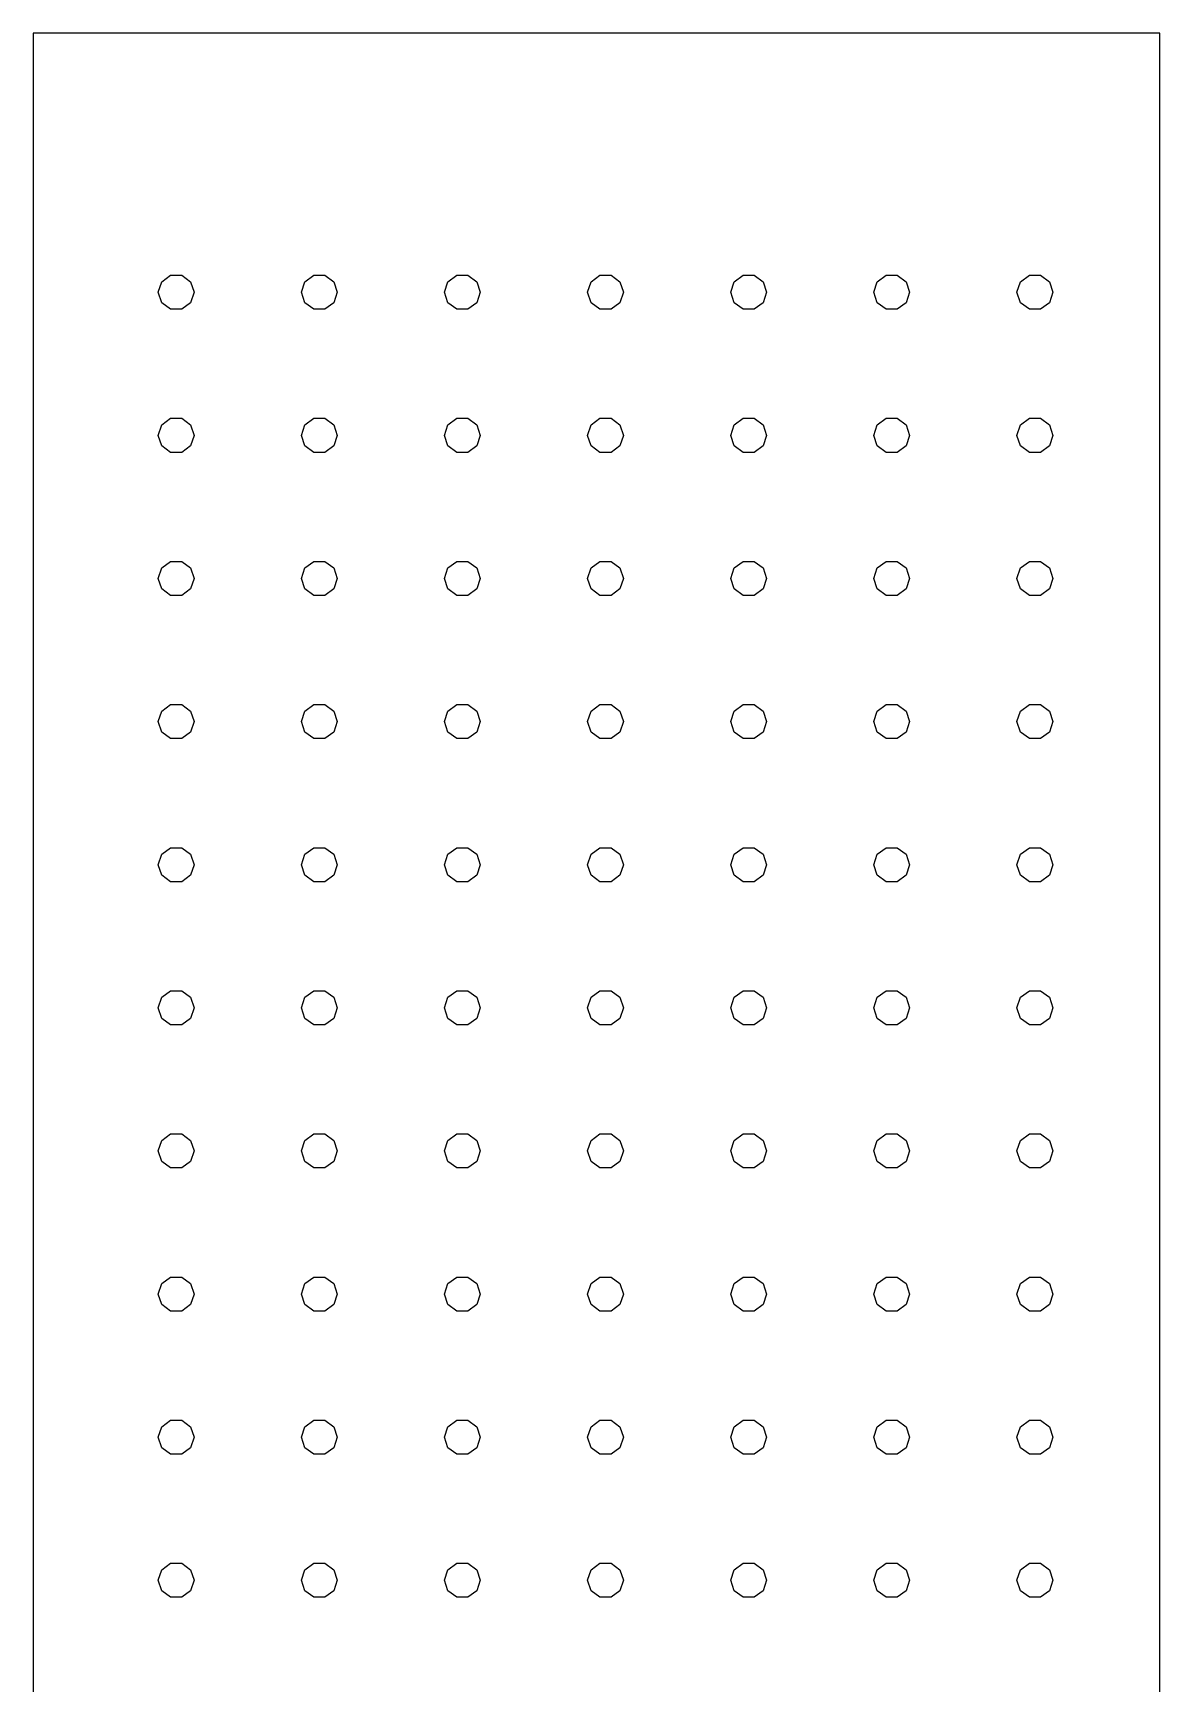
# Model space of a CAD drawing. Header units: metres. Extents: x 0 to 1158, y 0 to 1195.
# Drawn here: x 480 to 680, y 887 to 1180 of the extents above; entities that cross this region are included whole.
import ezdxf

# ---------------------------------------------------------------- set-up
doc = ezdxf.new("R2010")
doc.units = ezdxf.units.M

msp = doc.modelspace()

# ---------------------------------------------------------------- linework, layer by layer
for p, q in [((680, 1180), (480, 1180)), ((480, 1180), (480, 480)), ((680, 480), (680, 1180)), ((502.831, 1135.87), (504.419, 1137.02)), ((504.419, 1137.02), (506.381, 1137.02)), ((506.381, 1137.02), (507.969, 1135.87)), ((528.231, 1135.87), (529.819, 1137.02)), ((529.819, 1137.02), (531.781, 1137.02)), ((531.781, 1137.02), (533.369, 1135.87)), ((553.631, 1135.87), (555.219, 1137.02)), ((555.219, 1137.02), (557.181, 1137.02)), ((557.181, 1137.02), (558.769, 1135.87)), ((579.031, 1135.87), (580.619, 1137.02)), ((580.619, 1137.02), (582.581, 1137.02)), ((582.581, 1137.02), (584.169, 1135.87)), ((604.431, 1135.87), (606.019, 1137.02)), ((606.019, 1137.02), (607.981, 1137.02)), ((607.981, 1137.02), (609.569, 1135.87)), ((629.831, 1135.87), (631.419, 1137.02)), ((631.419, 1137.02), (633.381, 1137.02)), ((633.381, 1137.02), (634.969, 1135.87)), ((655.231, 1135.87), (656.819, 1137.02)), ((656.819, 1137.02), (658.781, 1137.02)), ((658.781, 1137.02), (660.369, 1135.87)), ((502.225, 1134), (502.831, 1135.87)), ((502.831, 1132.13), (502.225, 1134)), ((507.969, 1135.87), (508.575, 1134)), ((508.575, 1134), (507.969, 1132.13)), ((527.625, 1134), (528.231, 1135.87)), ((528.231, 1132.13), (527.625, 1134)), ((533.369, 1135.87), (533.975, 1134)), ((533.975, 1134), (533.369, 1132.13)), ((553.025, 1134), (553.631, 1135.87)), ((553.631, 1132.13), (553.025, 1134)), ((558.769, 1135.87), (559.375, 1134)), ((559.375, 1134), (558.769, 1132.13)), ((578.425, 1134), (579.031, 1135.87)), ((579.031, 1132.13), (578.425, 1134)), ((584.169, 1135.87), (584.775, 1134)), ((584.775, 1134), (584.169, 1132.13)), ((603.825, 1134), (604.431, 1135.87)), ((604.431, 1132.13), (603.825, 1134)), ((609.569, 1135.87), (610.175, 1134)), ((610.175, 1134), (609.569, 1132.13)), ((629.225, 1134), (629.831, 1135.87)), ((629.831, 1132.13), (629.225, 1134)), ((634.969, 1135.87), (635.575, 1134)), ((635.575, 1134), (634.969, 1132.13)), ((654.625, 1134), (655.231, 1135.87)), ((655.231, 1132.13), (654.625, 1134)), ((660.369, 1135.87), (660.975, 1134)), ((660.975, 1134), (660.369, 1132.13)), ((504.419, 1130.98), (502.831, 1132.13)), ((506.381, 1130.98), (504.419, 1130.98)), ((507.969, 1132.13), (506.381, 1130.98)), ((529.819, 1130.98), (528.231, 1132.13)), ((531.781, 1130.98), (529.819, 1130.98)), ((533.369, 1132.13), (531.781, 1130.98)), ((555.219, 1130.98), (553.631, 1132.13)), ((557.181, 1130.98), (555.219, 1130.98)), ((558.769, 1132.13), (557.181, 1130.98)), ((580.619, 1130.98), (579.031, 1132.13)), ((582.581, 1130.98), (580.619, 1130.98)), ((584.169, 1132.13), (582.581, 1130.98)), ((606.019, 1130.98), (604.431, 1132.13)), ((607.981, 1130.98), (606.019, 1130.98)), ((609.569, 1132.13), (607.981, 1130.98)), ((631.419, 1130.98), (629.831, 1132.13)), ((633.381, 1130.98), (631.419, 1130.98)), ((634.969, 1132.13), (633.381, 1130.98)), ((656.819, 1130.98), (655.231, 1132.13)), ((658.781, 1130.98), (656.819, 1130.98)), ((660.369, 1132.13), (658.781, 1130.98)), ((502.225, 1108.6), (502.831, 1110.47)), ((502.831, 1110.47), (504.419, 1111.62)), ((504.419, 1111.62), (506.381, 1111.62)), ((506.381, 1111.62), (507.969, 1110.47)), ((507.969, 1110.47), (508.575, 1108.6)), ((527.625, 1108.6), (528.231, 1110.47)), ((528.231, 1110.47), (529.819, 1111.62)), ((529.819, 1111.62), (531.781, 1111.62)), ((531.781, 1111.62), (533.369, 1110.47)), ((533.369, 1110.47), (533.975, 1108.6)), ((553.025, 1108.6), (553.631, 1110.47)), ((553.631, 1110.47), (555.219, 1111.62)), ((555.219, 1111.62), (557.181, 1111.62)), ((557.181, 1111.62), (558.769, 1110.47)), ((558.769, 1110.47), (559.375, 1108.6)), ((578.425, 1108.6), (579.031, 1110.47)), ((579.031, 1110.47), (580.619, 1111.62)), ((580.619, 1111.62), (582.581, 1111.62)), ((582.581, 1111.62), (584.169, 1110.47)), ((584.169, 1110.47), (584.775, 1108.6)), ((603.825, 1108.6), (604.431, 1110.47)), ((604.431, 1110.47), (606.019, 1111.62)), ((606.019, 1111.62), (607.981, 1111.62)), ((607.981, 1111.62), (609.569, 1110.47)), ((609.569, 1110.47), (610.175, 1108.6)), ((629.225, 1108.6), (629.831, 1110.47)), ((629.831, 1110.47), (631.419, 1111.62)), ((631.419, 1111.62), (633.381, 1111.62)), ((633.381, 1111.62), (634.969, 1110.47)), ((634.969, 1110.47), (635.575, 1108.6)), ((654.625, 1108.6), (655.231, 1110.47)), ((655.231, 1110.47), (656.819, 1111.62)), ((656.819, 1111.62), (658.781, 1111.62)), ((658.781, 1111.62), (660.369, 1110.47)), ((660.369, 1110.47), (660.975, 1108.6)), ((502.831, 1106.73), (502.225, 1108.6)), ((508.575, 1108.6), (507.969, 1106.73)), ((528.231, 1106.73), (527.625, 1108.6)), ((533.975, 1108.6), (533.369, 1106.73)), ((553.631, 1106.73), (553.025, 1108.6)), ((559.375, 1108.6), (558.769, 1106.73)), ((579.031, 1106.73), (578.425, 1108.6)), ((584.775, 1108.6), (584.169, 1106.73)), ((604.431, 1106.73), (603.825, 1108.6)), ((610.175, 1108.6), (609.569, 1106.73)), ((629.831, 1106.73), (629.225, 1108.6)), ((635.575, 1108.6), (634.969, 1106.73)), ((655.231, 1106.73), (654.625, 1108.6)), ((660.975, 1108.6), (660.369, 1106.73)), ((504.419, 1105.58), (502.831, 1106.73)), ((506.381, 1105.58), (504.419, 1105.58)), ((507.969, 1106.73), (506.381, 1105.58)), ((529.819, 1105.58), (528.231, 1106.73)), ((531.781, 1105.58), (529.819, 1105.58)), ((533.369, 1106.73), (531.781, 1105.58)), ((555.219, 1105.58), (553.631, 1106.73)), ((557.181, 1105.58), (555.219, 1105.58)), ((558.769, 1106.73), (557.181, 1105.58)), ((580.619, 1105.58), (579.031, 1106.73)), ((582.581, 1105.58), (580.619, 1105.58)), ((584.169, 1106.73), (582.581, 1105.58)), ((606.019, 1105.58), (604.431, 1106.73)), ((607.981, 1105.58), (606.019, 1105.58)), ((609.569, 1106.73), (607.981, 1105.58)), ((631.419, 1105.58), (629.831, 1106.73)), ((633.381, 1105.58), (631.419, 1105.58)), ((634.969, 1106.73), (633.381, 1105.58)), ((656.819, 1105.58), (655.231, 1106.73)), ((658.781, 1105.58), (656.819, 1105.58)), ((660.369, 1106.73), (658.781, 1105.58)), ((502.225, 1083.2), (502.831, 1085.07)), ((502.831, 1085.07), (504.419, 1086.22)), ((504.419, 1086.22), (506.381, 1086.22)), ((506.381, 1086.22), (507.969, 1085.07)), ((507.969, 1085.07), (508.575, 1083.2)), ((527.625, 1083.2), (528.231, 1085.07)), ((528.231, 1085.07), (529.819, 1086.22)), ((529.819, 1086.22), (531.781, 1086.22)), ((531.781, 1086.22), (533.369, 1085.07)), ((533.369, 1085.07), (533.975, 1083.2)), ((553.025, 1083.2), (553.631, 1085.07)), ((553.631, 1085.07), (555.219, 1086.22)), ((555.219, 1086.22), (557.181, 1086.22)), ((557.181, 1086.22), (558.769, 1085.07)), ((558.769, 1085.07), (559.375, 1083.2)), ((578.425, 1083.2), (579.031, 1085.07)), ((579.031, 1085.07), (580.619, 1086.22)), ((580.619, 1086.22), (582.581, 1086.22)), ((582.581, 1086.22), (584.169, 1085.07)), ((584.169, 1085.07), (584.775, 1083.2)), ((603.825, 1083.2), (604.431, 1085.07)), ((604.431, 1085.07), (606.019, 1086.22)), ((606.019, 1086.22), (607.981, 1086.22)), ((607.981, 1086.22), (609.569, 1085.07)), ((609.569, 1085.07), (610.175, 1083.2)), ((629.225, 1083.2), (629.831, 1085.07)), ((629.831, 1085.07), (631.419, 1086.22)), ((631.419, 1086.22), (633.381, 1086.22)), ((633.381, 1086.22), (634.969, 1085.07)), ((634.969, 1085.07), (635.575, 1083.2)), ((654.625, 1083.2), (655.231, 1085.07)), ((655.231, 1085.07), (656.819, 1086.22)), ((656.819, 1086.22), (658.781, 1086.22)), ((658.781, 1086.22), (660.369, 1085.07)), ((660.369, 1085.07), (660.975, 1083.2)), ((502.831, 1081.33), (502.225, 1083.2)), ((504.419, 1080.18), (502.831, 1081.33)), ((507.969, 1081.33), (506.381, 1080.18)), ((508.575, 1083.2), (507.969, 1081.33)), ((528.231, 1081.33), (527.625, 1083.2)), ((529.819, 1080.18), (528.231, 1081.33)), ((533.369, 1081.33), (531.781, 1080.18)), ((533.975, 1083.2), (533.369, 1081.33)), ((553.631, 1081.33), (553.025, 1083.2)), ((555.219, 1080.18), (553.631, 1081.33)), ((558.769, 1081.33), (557.181, 1080.18)), ((559.375, 1083.2), (558.769, 1081.33)), ((579.031, 1081.33), (578.425, 1083.2)), ((580.619, 1080.18), (579.031, 1081.33)), ((584.169, 1081.33), (582.581, 1080.18)), ((584.775, 1083.2), (584.169, 1081.33)), ((604.431, 1081.33), (603.825, 1083.2)), ((606.019, 1080.18), (604.431, 1081.33)), ((609.569, 1081.33), (607.981, 1080.18)), ((610.175, 1083.2), (609.569, 1081.33)), ((629.831, 1081.33), (629.225, 1083.2)), ((631.419, 1080.18), (629.831, 1081.33)), ((634.969, 1081.33), (633.381, 1080.18)), ((635.575, 1083.2), (634.969, 1081.33)), ((655.231, 1081.33), (654.625, 1083.2)), ((656.819, 1080.18), (655.231, 1081.33)), ((660.369, 1081.33), (658.781, 1080.18)), ((660.975, 1083.2), (660.369, 1081.33)), ((506.381, 1080.18), (504.419, 1080.18)), ((531.781, 1080.18), (529.819, 1080.18)), ((557.181, 1080.18), (555.219, 1080.18)), ((582.581, 1080.18), (580.619, 1080.18)), ((607.981, 1080.18), (606.019, 1080.18)), ((633.381, 1080.18), (631.419, 1080.18)), ((658.781, 1080.18), (656.819, 1080.18)), ((502.831, 1059.67), (504.419, 1060.82)), ((504.419, 1060.82), (506.381, 1060.82)), ((506.381, 1060.82), (507.969, 1059.67)), ((528.231, 1059.67), (529.819, 1060.82)), ((529.819, 1060.82), (531.781, 1060.82)), ((531.781, 1060.82), (533.369, 1059.67)), ((553.631, 1059.67), (555.219, 1060.82)), ((555.219, 1060.82), (557.181, 1060.82)), ((557.181, 1060.82), (558.769, 1059.67)), ((579.031, 1059.67), (580.619, 1060.82)), ((580.619, 1060.82), (582.581, 1060.82)), ((582.581, 1060.82), (584.169, 1059.67)), ((604.431, 1059.67), (606.019, 1060.82)), ((606.019, 1060.82), (607.981, 1060.82)), ((607.981, 1060.82), (609.569, 1059.67)), ((629.831, 1059.67), (631.419, 1060.82)), ((631.419, 1060.82), (633.381, 1060.82)), ((633.381, 1060.82), (634.969, 1059.67)), ((655.231, 1059.67), (656.819, 1060.82)), ((656.819, 1060.82), (658.781, 1060.82)), ((658.781, 1060.82), (660.369, 1059.67)), ((502.225, 1057.8), (502.831, 1059.67)), ((502.831, 1055.93), (502.225, 1057.8)), ((507.969, 1059.67), (508.575, 1057.8)), ((508.575, 1057.8), (507.969, 1055.93)), ((527.625, 1057.8), (528.231, 1059.67)), ((528.231, 1055.93), (527.625, 1057.8)), ((533.369, 1059.67), (533.975, 1057.8)), ((533.975, 1057.8), (533.369, 1055.93)), ((553.025, 1057.8), (553.631, 1059.67)), ((553.631, 1055.93), (553.025, 1057.8)), ((558.769, 1059.67), (559.375, 1057.8)), ((559.375, 1057.8), (558.769, 1055.93)), ((578.425, 1057.8), (579.031, 1059.67)), ((579.031, 1055.93), (578.425, 1057.8)), ((584.169, 1059.67), (584.775, 1057.8)), ((584.775, 1057.8), (584.169, 1055.93)), ((603.825, 1057.8), (604.431, 1059.67)), ((604.431, 1055.93), (603.825, 1057.8)), ((609.569, 1059.67), (610.175, 1057.8)), ((610.175, 1057.8), (609.569, 1055.93)), ((629.225, 1057.8), (629.831, 1059.67)), ((629.831, 1055.93), (629.225, 1057.8)), ((634.969, 1059.67), (635.575, 1057.8)), ((635.575, 1057.8), (634.969, 1055.93)), ((654.625, 1057.8), (655.231, 1059.67)), ((655.231, 1055.93), (654.625, 1057.8)), ((660.369, 1059.67), (660.975, 1057.8)), ((660.975, 1057.8), (660.369, 1055.93)), ((504.419, 1054.78), (502.831, 1055.93)), ((507.969, 1055.93), (506.381, 1054.78)), ((529.819, 1054.78), (528.231, 1055.93)), ((533.369, 1055.93), (531.781, 1054.78)), ((555.219, 1054.78), (553.631, 1055.93)), ((558.769, 1055.93), (557.181, 1054.78)), ((580.619, 1054.78), (579.031, 1055.93)), ((584.169, 1055.93), (582.581, 1054.78)), ((606.019, 1054.78), (604.431, 1055.93)), ((609.569, 1055.93), (607.981, 1054.78)), ((631.419, 1054.78), (629.831, 1055.93)), ((634.969, 1055.93), (633.381, 1054.78)), ((656.819, 1054.78), (655.231, 1055.93)), ((660.369, 1055.93), (658.781, 1054.78)), ((506.381, 1054.78), (504.419, 1054.78)), ((531.781, 1054.78), (529.819, 1054.78)), ((557.181, 1054.78), (555.219, 1054.78)), ((582.581, 1054.78), (580.619, 1054.78)), ((607.981, 1054.78), (606.019, 1054.78)), ((633.381, 1054.78), (631.419, 1054.78)), ((658.781, 1054.78), (656.819, 1054.78)), ((502.831, 1034.27), (504.419, 1035.42)), ((504.419, 1035.42), (506.381, 1035.42)), ((506.381, 1035.42), (507.969, 1034.27)), ((528.231, 1034.27), (529.819, 1035.42)), ((529.819, 1035.42), (531.781, 1035.42)), ((531.781, 1035.42), (533.369, 1034.27)), ((553.631, 1034.27), (555.219, 1035.42)), ((555.219, 1035.42), (557.181, 1035.42)), ((557.181, 1035.42), (558.769, 1034.27)), ((579.031, 1034.27), (580.619, 1035.42)), ((580.619, 1035.42), (582.581, 1035.42)), ((582.581, 1035.42), (584.169, 1034.27)), ((604.431, 1034.27), (606.019, 1035.42)), ((606.019, 1035.42), (607.981, 1035.42)), ((607.981, 1035.42), (609.569, 1034.27)), ((629.831, 1034.27), (631.419, 1035.42)), ((631.419, 1035.42), (633.381, 1035.42)), ((633.381, 1035.42), (634.969, 1034.27)), ((655.231, 1034.27), (656.819, 1035.42)), ((656.819, 1035.42), (658.781, 1035.42)), ((658.781, 1035.42), (660.369, 1034.27)), ((502.225, 1032.4), (502.831, 1034.27)), ((502.831, 1030.53), (502.225, 1032.4)), ((507.969, 1034.27), (508.575, 1032.4)), ((508.575, 1032.4), (507.969, 1030.53)), ((527.625, 1032.4), (528.231, 1034.27)), ((528.231, 1030.53), (527.625, 1032.4)), ((533.369, 1034.27), (533.975, 1032.4)), ((533.975, 1032.4), (533.369, 1030.53)), ((553.025, 1032.4), (553.631, 1034.27)), ((553.631, 1030.53), (553.025, 1032.4)), ((558.769, 1034.27), (559.375, 1032.4)), ((559.375, 1032.4), (558.769, 1030.53)), ((578.425, 1032.4), (579.031, 1034.27)), ((579.031, 1030.53), (578.425, 1032.4)), ((584.169, 1034.27), (584.775, 1032.4)), ((584.775, 1032.4), (584.169, 1030.53)), ((603.825, 1032.4), (604.431, 1034.27)), ((604.431, 1030.53), (603.825, 1032.4)), ((609.569, 1034.27), (610.175, 1032.4)), ((610.175, 1032.4), (609.569, 1030.53)), ((629.225, 1032.4), (629.831, 1034.27)), ((629.831, 1030.53), (629.225, 1032.4)), ((634.969, 1034.27), (635.575, 1032.4)), ((635.575, 1032.4), (634.969, 1030.53)), ((654.625, 1032.4), (655.231, 1034.27)), ((655.231, 1030.53), (654.625, 1032.4)), ((660.369, 1034.27), (660.975, 1032.4)), ((660.975, 1032.4), (660.369, 1030.53)), ((504.419, 1029.38), (502.831, 1030.53)), ((506.381, 1029.38), (504.419, 1029.38)), ((507.969, 1030.53), (506.381, 1029.38)), ((529.819, 1029.38), (528.231, 1030.53)), ((531.781, 1029.38), (529.819, 1029.38)), ((533.369, 1030.53), (531.781, 1029.38)), ((555.219, 1029.38), (553.631, 1030.53)), ((557.181, 1029.38), (555.219, 1029.38)), ((558.769, 1030.53), (557.181, 1029.38)), ((580.619, 1029.38), (579.031, 1030.53)), ((582.581, 1029.38), (580.619, 1029.38)), ((584.169, 1030.53), (582.581, 1029.38)), ((606.019, 1029.38), (604.431, 1030.53)), ((607.981, 1029.38), (606.019, 1029.38)), ((609.569, 1030.53), (607.981, 1029.38)), ((631.419, 1029.38), (629.831, 1030.53)), ((633.381, 1029.38), (631.419, 1029.38)), ((634.969, 1030.53), (633.381, 1029.38)), ((656.819, 1029.38), (655.231, 1030.53)), ((658.781, 1029.38), (656.819, 1029.38)), ((660.369, 1030.53), (658.781, 1029.38)), ((502.225, 1007), (502.831, 1008.87)), ((502.831, 1008.87), (504.419, 1010.02)), ((504.419, 1010.02), (506.381, 1010.02)), ((506.381, 1010.02), (507.969, 1008.87)), ((507.969, 1008.87), (508.575, 1007)), ((527.625, 1007), (528.231, 1008.87)), ((528.231, 1008.87), (529.819, 1010.02)), ((529.819, 1010.02), (531.781, 1010.02)), ((531.781, 1010.02), (533.369, 1008.87)), ((533.369, 1008.87), (533.975, 1007)), ((553.025, 1007), (553.631, 1008.87)), ((553.631, 1008.87), (555.219, 1010.02)), ((555.219, 1010.02), (557.181, 1010.02)), ((557.181, 1010.02), (558.769, 1008.87)), ((558.769, 1008.87), (559.375, 1007)), ((578.425, 1007), (579.031, 1008.87)), ((579.031, 1008.87), (580.619, 1010.02)), ((580.619, 1010.02), (582.581, 1010.02)), ((582.581, 1010.02), (584.169, 1008.87)), ((584.169, 1008.87), (584.775, 1007)), ((603.825, 1007), (604.431, 1008.87)), ((604.431, 1008.87), (606.019, 1010.02)), ((606.019, 1010.02), (607.981, 1010.02)), ((607.981, 1010.02), (609.569, 1008.87)), ((609.569, 1008.87), (610.175, 1007)), ((629.225, 1007), (629.831, 1008.87)), ((629.831, 1008.87), (631.419, 1010.02)), ((631.419, 1010.02), (633.381, 1010.02)), ((633.381, 1010.02), (634.969, 1008.87)), ((634.969, 1008.87), (635.575, 1007)), ((654.625, 1007), (655.231, 1008.87)), ((655.231, 1008.87), (656.819, 1010.02)), ((656.819, 1010.02), (658.781, 1010.02)), ((658.781, 1010.02), (660.369, 1008.87)), ((660.369, 1008.87), (660.975, 1007)), ((502.831, 1005.13), (502.225, 1007)), ((504.419, 1003.98), (502.831, 1005.13)), ((507.969, 1005.13), (506.381, 1003.98)), ((508.575, 1007), (507.969, 1005.13)), ((528.231, 1005.13), (527.625, 1007)), ((529.819, 1003.98), (528.231, 1005.13)), ((533.369, 1005.13), (531.781, 1003.98)), ((533.975, 1007), (533.369, 1005.13)), ((553.631, 1005.13), (553.025, 1007)), ((555.219, 1003.98), (553.631, 1005.13)), ((558.769, 1005.13), (557.181, 1003.98)), ((559.375, 1007), (558.769, 1005.13)), ((579.031, 1005.13), (578.425, 1007)), ((580.619, 1003.98), (579.031, 1005.13)), ((584.169, 1005.13), (582.581, 1003.98)), ((584.775, 1007), (584.169, 1005.13)), ((604.431, 1005.13), (603.825, 1007)), ((606.019, 1003.98), (604.431, 1005.13)), ((609.569, 1005.13), (607.981, 1003.98)), ((610.175, 1007), (609.569, 1005.13)), ((629.831, 1005.13), (629.225, 1007)), ((631.419, 1003.98), (629.831, 1005.13)), ((634.969, 1005.13), (633.381, 1003.98)), ((635.575, 1007), (634.969, 1005.13)), ((655.231, 1005.13), (654.625, 1007)), ((656.819, 1003.98), (655.231, 1005.13)), ((660.369, 1005.13), (658.781, 1003.98)), ((660.975, 1007), (660.369, 1005.13)), ((506.381, 1003.98), (504.419, 1003.98)), ((531.781, 1003.98), (529.819, 1003.98)), ((557.181, 1003.98), (555.219, 1003.98)), ((582.581, 1003.98), (580.619, 1003.98)), ((607.981, 1003.98), (606.019, 1003.98)), ((633.381, 1003.98), (631.419, 1003.98)), ((658.781, 1003.98), (656.819, 1003.98)), ((502.831, 983.466), (504.419, 984.62)), ((504.419, 984.62), (506.381, 984.62)), ((506.381, 984.62), (507.969, 983.466)), ((528.231, 983.466), (529.819, 984.62)), ((529.819, 984.62), (531.781, 984.62)), ((531.781, 984.62), (533.369, 983.466)), ((553.631, 983.466), (555.219, 984.62)), ((555.219, 984.62), (557.181, 984.62)), ((557.181, 984.62), (558.769, 983.466)), ((579.031, 983.466), (580.619, 984.62)), ((580.619, 984.62), (582.581, 984.62)), ((582.581, 984.62), (584.169, 983.466)), ((604.431, 983.466), (606.019, 984.62)), ((606.019, 984.62), (607.981, 984.62)), ((607.981, 984.62), (609.569, 983.466)), ((629.831, 983.466), (631.419, 984.62)), ((631.419, 984.62), (633.381, 984.62)), ((633.381, 984.62), (634.969, 983.466)), ((655.231, 983.466), (656.819, 984.62)), ((656.819, 984.62), (658.781, 984.62)), ((658.781, 984.62), (660.369, 983.466)), ((502.225, 981.6), (502.831, 983.466)), ((502.831, 979.734), (502.225, 981.6)), ((507.969, 983.466), (508.575, 981.6)), ((508.575, 981.6), (507.969, 979.734)), ((527.625, 981.6), (528.231, 983.466)), ((528.231, 979.734), (527.625, 981.6)), ((533.369, 983.466), (533.975, 981.6)), ((533.975, 981.6), (533.369, 979.734)), ((553.025, 981.6), (553.631, 983.466)), ((553.631, 979.734), (553.025, 981.6)), ((558.769, 983.466), (559.375, 981.6)), ((559.375, 981.6), (558.769, 979.734)), ((578.425, 981.6), (579.031, 983.466)), ((579.031, 979.734), (578.425, 981.6)), ((584.169, 983.466), (584.775, 981.6)), ((584.775, 981.6), (584.169, 979.734)), ((603.825, 981.6), (604.431, 983.466)), ((604.431, 979.734), (603.825, 981.6)), ((609.569, 983.466), (610.175, 981.6)), ((610.175, 981.6), (609.569, 979.734)), ((629.225, 981.6), (629.831, 983.466)), ((629.831, 979.734), (629.225, 981.6)), ((634.969, 983.466), (635.575, 981.6)), ((635.575, 981.6), (634.969, 979.734)), ((654.625, 981.6), (655.231, 983.466)), ((655.231, 979.734), (654.625, 981.6)), ((660.369, 983.466), (660.975, 981.6)), ((660.975, 981.6), (660.369, 979.734)), ((504.419, 978.58), (502.831, 979.734)), ((507.969, 979.734), (506.381, 978.58)), ((529.819, 978.58), (528.231, 979.734)), ((533.369, 979.734), (531.781, 978.58)), ((555.219, 978.58), (553.631, 979.734)), ((558.769, 979.734), (557.181, 978.58)), ((580.619, 978.58), (579.031, 979.734)), ((584.169, 979.734), (582.581, 978.58)), ((606.019, 978.58), (604.431, 979.734)), ((609.569, 979.734), (607.981, 978.58)), ((631.419, 978.58), (629.831, 979.734)), ((634.969, 979.734), (633.381, 978.58)), ((656.819, 978.58), (655.231, 979.734)), ((660.369, 979.734), (658.781, 978.58)), ((506.381, 978.58), (504.419, 978.58)), ((531.781, 978.58), (529.819, 978.58)), ((557.181, 978.58), (555.219, 978.58)), ((582.581, 978.58), (580.619, 978.58)), ((607.981, 978.58), (606.019, 978.58)), ((633.381, 978.58), (631.419, 978.58)), ((658.781, 978.58), (656.819, 978.58)), ((502.831, 958.066), (504.419, 959.22)), ((504.419, 959.22), (506.381, 959.22)), ((506.381, 959.22), (507.969, 958.066)), ((528.231, 958.066), (529.819, 959.22)), ((529.819, 959.22), (531.781, 959.22)), ((531.781, 959.22), (533.369, 958.066)), ((553.631, 958.066), (555.219, 959.22)), ((555.219, 959.22), (557.181, 959.22)), ((557.181, 959.22), (558.769, 958.066)), ((579.031, 958.066), (580.619, 959.22)), ((580.619, 959.22), (582.581, 959.22)), ((582.581, 959.22), (584.169, 958.066)), ((604.431, 958.066), (606.019, 959.22)), ((606.019, 959.22), (607.981, 959.22)), ((607.981, 959.22), (609.569, 958.066)), ((629.831, 958.066), (631.419, 959.22)), ((631.419, 959.22), (633.381, 959.22)), ((633.381, 959.22), (634.969, 958.066)), ((655.231, 958.066), (656.819, 959.22)), ((656.819, 959.22), (658.781, 959.22)), ((658.781, 959.22), (660.369, 958.066)), ((502.225, 956.2), (502.831, 958.066)), ((502.831, 954.334), (502.225, 956.2)), ((507.969, 958.066), (508.575, 956.2)), ((508.575, 956.2), (507.969, 954.334)), ((527.625, 956.2), (528.231, 958.066)), ((528.231, 954.334), (527.625, 956.2)), ((533.369, 958.066), (533.975, 956.2)), ((533.975, 956.2), (533.369, 954.334)), ((553.025, 956.2), (553.631, 958.066)), ((553.631, 954.334), (553.025, 956.2)), ((558.769, 958.066), (559.375, 956.2)), ((559.375, 956.2), (558.769, 954.334)), ((578.425, 956.2), (579.031, 958.066)), ((579.031, 954.334), (578.425, 956.2)), ((584.169, 958.066), (584.775, 956.2)), ((584.775, 956.2), (584.169, 954.334)), ((603.825, 956.2), (604.431, 958.066)), ((604.431, 954.334), (603.825, 956.2)), ((609.569, 958.066), (610.175, 956.2)), ((610.175, 956.2), (609.569, 954.334)), ((629.225, 956.2), (629.831, 958.066)), ((629.831, 954.334), (629.225, 956.2)), ((634.969, 958.066), (635.575, 956.2)), ((635.575, 956.2), (634.969, 954.334)), ((654.625, 956.2), (655.231, 958.066)), ((655.231, 954.334), (654.625, 956.2)), ((660.369, 958.066), (660.975, 956.2)), ((660.975, 956.2), (660.369, 954.334)), ((504.419, 953.18), (502.831, 954.334)), ((506.381, 953.18), (504.419, 953.18)), ((507.969, 954.334), (506.381, 953.18)), ((529.819, 953.18), (528.231, 954.334)), ((531.781, 953.18), (529.819, 953.18)), ((533.369, 954.334), (531.781, 953.18)), ((555.219, 953.18), (553.631, 954.334)), ((557.181, 953.18), (555.219, 953.18)), ((558.769, 954.334), (557.181, 953.18)), ((580.619, 953.18), (579.031, 954.334)), ((582.581, 953.18), (580.619, 953.18)), ((584.169, 954.334), (582.581, 953.18)), ((606.019, 953.18), (604.431, 954.334)), ((607.981, 953.18), (606.019, 953.18)), ((609.569, 954.334), (607.981, 953.18)), ((631.419, 953.18), (629.831, 954.334)), ((633.381, 953.18), (631.419, 953.18)), ((634.969, 954.334), (633.381, 953.18)), ((656.819, 953.18), (655.231, 954.334)), ((658.781, 953.18), (656.819, 953.18)), ((660.369, 954.334), (658.781, 953.18)), ((502.225, 930.8), (502.831, 932.666)), ((502.831, 932.666), (504.419, 933.82)), ((504.419, 933.82), (506.381, 933.82)), ((506.381, 933.82), (507.969, 932.666)), ((507.969, 932.666), (508.575, 930.8)), ((527.625, 930.8), (528.231, 932.666)), ((528.231, 932.666), (529.819, 933.82)), ((529.819, 933.82), (531.781, 933.82)), ((531.781, 933.82), (533.369, 932.666)), ((533.369, 932.666), (533.975, 930.8)), ((553.025, 930.8), (553.631, 932.666)), ((553.631, 932.666), (555.219, 933.82)), ((555.219, 933.82), (557.181, 933.82)), ((557.181, 933.82), (558.769, 932.666)), ((558.769, 932.666), (559.375, 930.8)), ((578.425, 930.8), (579.031, 932.666)), ((579.031, 932.666), (580.619, 933.82)), ((580.619, 933.82), (582.581, 933.82)), ((582.581, 933.82), (584.169, 932.666)), ((584.169, 932.666), (584.775, 930.8)), ((603.825, 930.8), (604.431, 932.666)), ((604.431, 932.666), (606.019, 933.82)), ((606.019, 933.82), (607.981, 933.82)), ((607.981, 933.82), (609.569, 932.666)), ((609.569, 932.666), (610.175, 930.8)), ((629.225, 930.8), (629.831, 932.666)), ((629.831, 932.666), (631.419, 933.82)), ((631.419, 933.82), (633.381, 933.82)), ((633.381, 933.82), (634.969, 932.666)), ((634.969, 932.666), (635.575, 930.8)), ((654.625, 930.8), (655.231, 932.666)), ((655.231, 932.666), (656.819, 933.82)), ((656.819, 933.82), (658.781, 933.82)), ((658.781, 933.82), (660.369, 932.666)), ((660.369, 932.666), (660.975, 930.8)), ((502.831, 928.934), (502.225, 930.8)), ((504.419, 927.78), (502.831, 928.934)), ((507.969, 928.934), (506.381, 927.78)), ((508.575, 930.8), (507.969, 928.934)), ((528.231, 928.934), (527.625, 930.8)), ((529.819, 927.78), (528.231, 928.934)), ((533.369, 928.934), (531.781, 927.78)), ((533.975, 930.8), (533.369, 928.934)), ((553.631, 928.934), (553.025, 930.8)), ((555.219, 927.78), (553.631, 928.934)), ((558.769, 928.934), (557.181, 927.78)), ((559.375, 930.8), (558.769, 928.934)), ((579.031, 928.934), (578.425, 930.8)), ((580.619, 927.78), (579.031, 928.934)), ((584.169, 928.934), (582.581, 927.78)), ((584.775, 930.8), (584.169, 928.934)), ((604.431, 928.934), (603.825, 930.8)), ((606.019, 927.78), (604.431, 928.934)), ((609.569, 928.934), (607.981, 927.78)), ((610.175, 930.8), (609.569, 928.934)), ((629.831, 928.934), (629.225, 930.8)), ((631.419, 927.78), (629.831, 928.934)), ((634.969, 928.934), (633.381, 927.78)), ((635.575, 930.8), (634.969, 928.934)), ((655.231, 928.934), (654.625, 930.8)), ((656.819, 927.78), (655.231, 928.934)), ((660.369, 928.934), (658.781, 927.78)), ((660.975, 930.8), (660.369, 928.934)), ((506.381, 927.78), (504.419, 927.78)), ((531.781, 927.78), (529.819, 927.78)), ((557.181, 927.78), (555.219, 927.78)), ((582.581, 927.78), (580.619, 927.78)), ((607.981, 927.78), (606.019, 927.78)), ((633.381, 927.78), (631.419, 927.78)), ((658.781, 927.78), (656.819, 927.78)), ((502.831, 907.266), (504.419, 908.42)), ((504.419, 908.42), (506.381, 908.42)), ((506.381, 908.42), (507.969, 907.266)), ((528.231, 907.266), (529.819, 908.42)), ((529.819, 908.42), (531.781, 908.42)), ((531.781, 908.42), (533.369, 907.266)), ((553.631, 907.266), (555.219, 908.42)), ((555.219, 908.42), (557.181, 908.42)), ((557.181, 908.42), (558.769, 907.266)), ((579.031, 907.266), (580.619, 908.42)), ((580.619, 908.42), (582.581, 908.42)), ((582.581, 908.42), (584.169, 907.266)), ((604.431, 907.266), (606.019, 908.42)), ((606.019, 908.42), (607.981, 908.42)), ((607.981, 908.42), (609.569, 907.266)), ((629.831, 907.266), (631.419, 908.42)), ((631.419, 908.42), (633.381, 908.42)), ((633.381, 908.42), (634.969, 907.266)), ((655.231, 907.266), (656.819, 908.42)), ((656.819, 908.42), (658.781, 908.42)), ((658.781, 908.42), (660.369, 907.266)), ((502.225, 905.4), (502.831, 907.266)), ((502.831, 903.534), (502.225, 905.4)), ((507.969, 907.266), (508.575, 905.4)), ((508.575, 905.4), (507.969, 903.534)), ((527.625, 905.4), (528.231, 907.266)), ((528.231, 903.534), (527.625, 905.4)), ((533.369, 907.266), (533.975, 905.4)), ((533.975, 905.4), (533.369, 903.534)), ((553.025, 905.4), (553.631, 907.266)), ((553.631, 903.534), (553.025, 905.4)), ((558.769, 907.266), (559.375, 905.4)), ((559.375, 905.4), (558.769, 903.534)), ((578.425, 905.4), (579.031, 907.266)), ((579.031, 903.534), (578.425, 905.4)), ((584.169, 907.266), (584.775, 905.4)), ((584.775, 905.4), (584.169, 903.534)), ((603.825, 905.4), (604.431, 907.266)), ((604.431, 903.534), (603.825, 905.4)), ((609.569, 907.266), (610.175, 905.4)), ((610.175, 905.4), (609.569, 903.534)), ((629.225, 905.4), (629.831, 907.266)), ((629.831, 903.534), (629.225, 905.4)), ((634.969, 907.266), (635.575, 905.4)), ((635.575, 905.4), (634.969, 903.534)), ((654.625, 905.4), (655.231, 907.266)), ((655.231, 903.534), (654.625, 905.4)), ((660.369, 907.266), (660.975, 905.4)), ((660.975, 905.4), (660.369, 903.534)), ((504.419, 902.38), (502.831, 903.534)), ((507.969, 903.534), (506.381, 902.38)), ((529.819, 902.38), (528.231, 903.534)), ((533.369, 903.534), (531.781, 902.38)), ((555.219, 902.38), (553.631, 903.534)), ((558.769, 903.534), (557.181, 902.38)), ((580.619, 902.38), (579.031, 903.534)), ((584.169, 903.534), (582.581, 902.38)), ((606.019, 902.38), (604.431, 903.534)), ((609.569, 903.534), (607.981, 902.38)), ((631.419, 902.38), (629.831, 903.534)), ((634.969, 903.534), (633.381, 902.38)), ((656.819, 902.38), (655.231, 903.534)), ((660.369, 903.534), (658.781, 902.38)), ((506.381, 902.38), (504.419, 902.38)), ((531.781, 902.38), (529.819, 902.38)), ((557.181, 902.38), (555.219, 902.38)), ((582.581, 902.38), (580.619, 902.38)), ((607.981, 902.38), (606.019, 902.38)), ((633.381, 902.38), (631.419, 902.38)), ((658.781, 902.38), (656.819, 902.38))]:
    msp.add_line(p, q)

doc.saveas('drawing.dxf')
